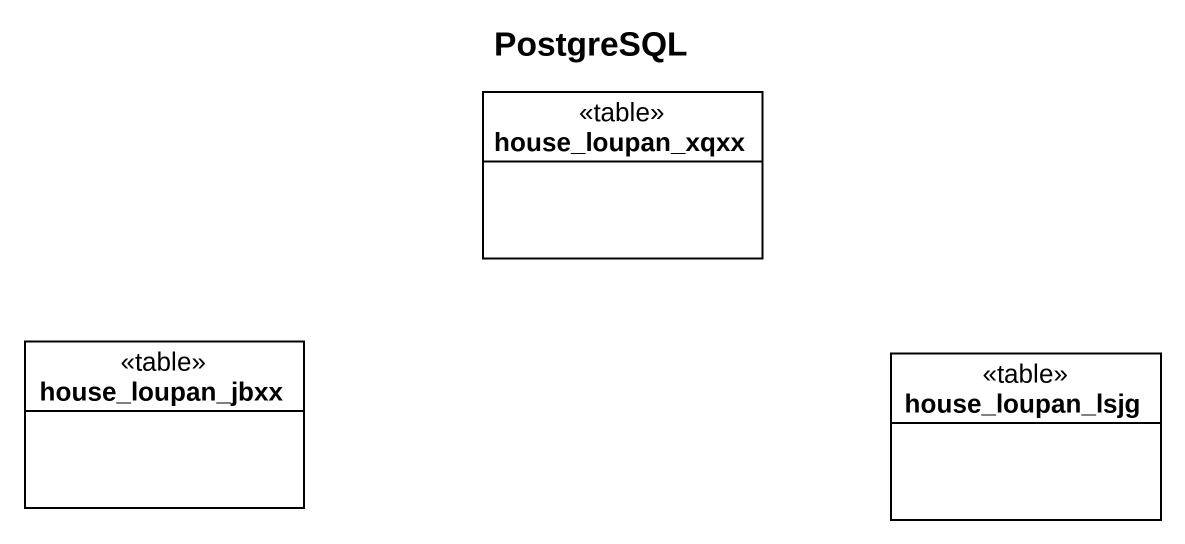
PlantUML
@startuml
title PostgreSQL
hide circle
hide empty members
class house_loupan_xqxx <<table>>
class house_loupan_jbxx <<table>>
class house_loupan_lsjg <<table>>
@enduml
